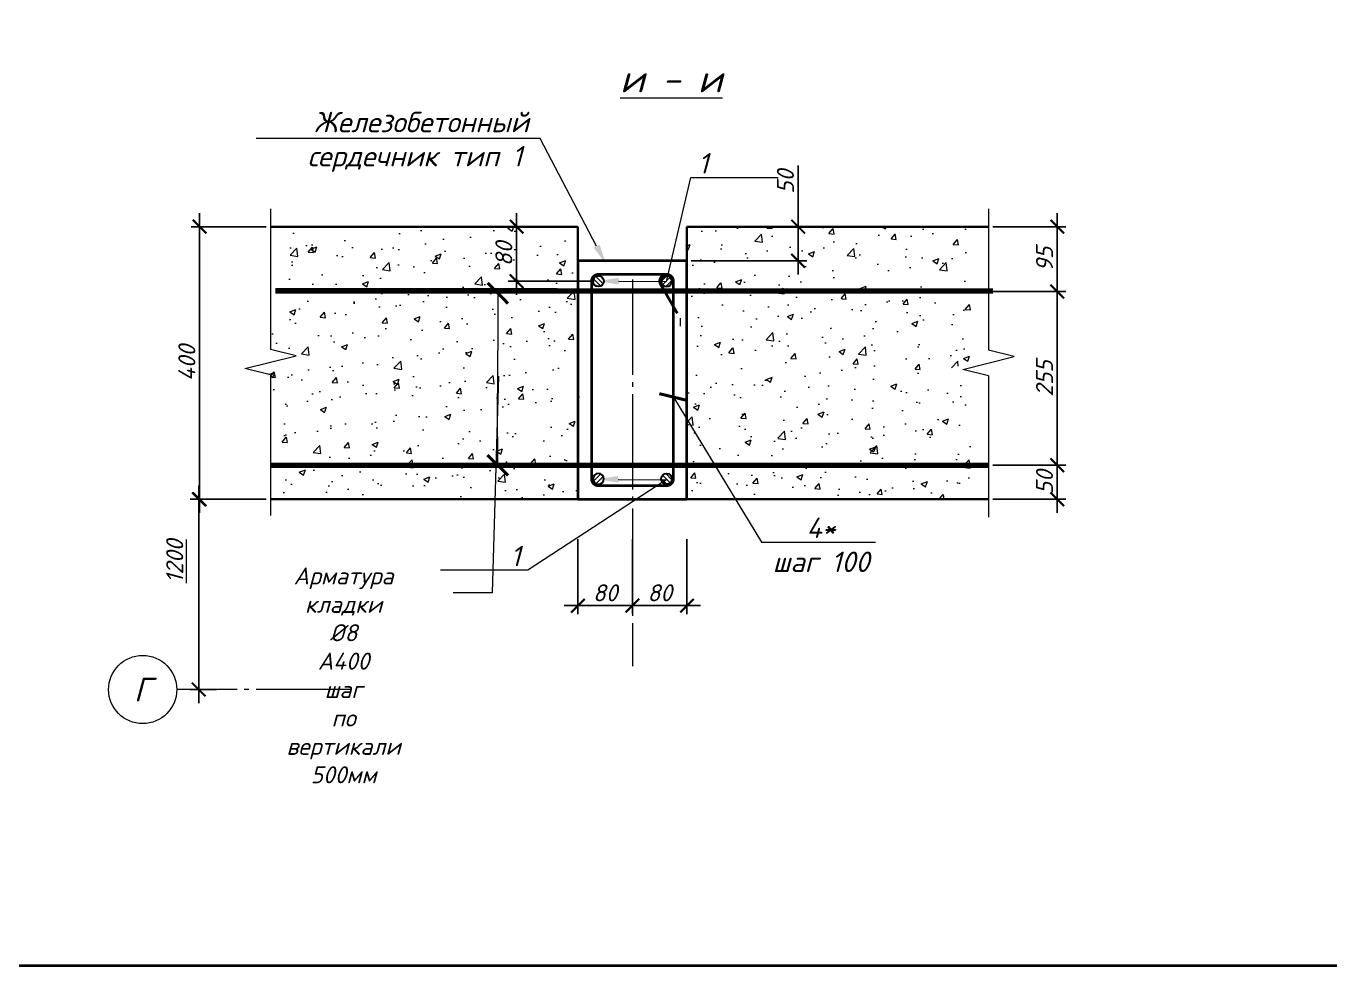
# Model space of a CAD drawing. Header units: millimetres. Extents: x -69292 to 68568, y 17750 to 120236.
# Drawn here: x 14688 to 16601, y 37576 to 38955 of the extents above; entities that cross this region are included whole.
import ezdxf
from ezdxf import colors
from ezdxf.entities.mleader import LeaderData, LeaderLine
from ezdxf.enums import TextEntityAlignment as Align
from ezdxf.math import Vec2, Vec3

# ---------------------------------------------------------------- set-up
doc = ezdxf.new("R2010")
doc.units = ezdxf.units.MM
doc.header["$PDMODE"] = 3
doc.linetypes.add('GOST2.303 5', pattern=[24, 20, -1.5, 1, -1.5])
doc.layers.get('0').update_dxf_attribs({"lineweight": 5})
doc.layers.get('Defpoints').update_dxf_attribs({"lineweight": 0})
doc.layers.add('#Hatch', color=7, linetype='Continuous', lineweight=5, true_color=0x525252)
for name, color, linetype, lineweight in [('#Арматура', 152, 'Continuous', 30), ('#Бетон разрез', 22, 'Continuous', 40), ('#Выноски', 7, 'Continuous', 15), ('#Газобетон', 152, 'Continuous', 35), ('#Оси', 7, 'Continuous', 9), ('k_ Каркасы', 66, 'Continuous', 0), ('k_ Размеры', 7, 'Continuous', 15)]:
    doc.layers.add(name, color=color, linetype=linetype, lineweight=lineweight)
doc.styles.add('GOST 2.304', font='isocpeui.ttf')
doc.styles.add('STEP PR', font='isocpeui.ttf')
doc.dimstyles.new('SPDS', dxfattribs={"dimscale": 10, "dimtxt": 2.5, "dimasz": 2, "dimexe": 1.25, "dimexo": 0.625, "dimtad": 1, "dimdec": 0, "dimrnd": 0.001, "dimtxsty": 'STEP PR', "dimblk": 'ARCHTICK', "dimcen": 2.5, "dimdle": 2, "dimclrd": 256, "dimclre": 256, "dimclrt": 7, "dimadec": 0, "dimazin": 2, "dimtfac": 0.75, "dimtdec": 0, "dimtmove": 1, "dimatfit": 3, "dimfxl": 1, "dimtolj": 1, "dimarcsym": 1})

# ---------------------------------------------------------------- blocks, each defined once
blk = doc.blocks.new('*U178')
at = {"color": 0, "linetype": 'ByBlock', "lineweight": -2}
for p, q in [((6.875, 0), (7.188, 1.25)), ((7.188, 1.25), (7.813, -1.25)), ((6.875, 0), (0, 0)), ((7.813, -1.25), (8.125, 0)), ((15.001, 0), (8.125, 0))]:
    blk.add_line(p, q, dxfattribs=at)
blk = doc.blocks.new('*U179')
at = {"color": 0, "linetype": 'ByBlock', "lineweight": -2}
for p, q in [((6.917, 0), (7.229, 1.25)), ((7.229, 1.25), (7.854, -1.25)), ((6.917, 0), (0, 0)), ((7.854, -1.25), (8.167, 0)), ((15.083, 0), (8.167, 0))]:
    blk.add_line(p, q, dxfattribs=at)
blk = doc.blocks.new('*U6')
at = {"layer": '#Арматура', "lineweight": 0}
h = blk.add_hatch(dxfattribs=at)
h.set_pattern_fill('ANSI31', scale=1.6)
edge = h.paths.add_edge_path()
edge.add_arc((0, 8), 8, 0, 360)
blk.add_circle((0, 8), 8)
blk = doc.blocks.new('_ArchTick')
at = {"color": 0, "linetype": 'ByBlock', "const_width": 0.15}
blk.add_lwpolyline([(-0.5, -0.5), (0.5, 0.5)], dxfattribs=at)
blk = doc.blocks.new('*D180')
at = {"layer": 'Defpoints', "color": 0, "transparency": 16777216}
for p in [(16099.7, 38310.6), (16200.6, 38310.6), (16099.7, 38260.6)]:
    blk.add_point(p, dxfattribs=at)
at = {"layer": 'k_ Размеры', "lineweight": -2, "transparency": 16777216}
for p, q in [((16200.6, 38240.6), (16200.6, 38330.6)), ((16105.9, 38310.6), (16213.1, 38310.6)), ((16105.9, 38260.6), (16213.1, 38260.6))]:
    blk.add_line(p, q, dxfattribs=at)
at = {"layer": 'k_ Размеры', "lineweight": -2, "transparency": 16777216, "xscale": 20, "yscale": 20, "zscale": 20}
for p, rotation in [((16200.6, 38310.6), 90), ((16200.6, 38260.6), 270)]:
    blk.add_blockref('_ArchTick', p, dxfattribs=dict(at, rotation=rotation))
at = {"layer": 'k_ Размеры', "color": 7, "transparency": 16777216, "insert": (16181.8, 38285.6), "char_height": 25, "attachment_point": 5, "rotation": 90, "style": 'STEP PR'}
blk.add_mtext('\\A1;50', dxfattribs=at)
blk = doc.blocks.new('*D181')
at = {"layer": 'Defpoints', "color": 0, "transparency": 16777216}
for p in [(16099.7, 38565.3), (16200.6, 38565.3), (16099.7, 38310.6)]:
    blk.add_point(p, dxfattribs=at)
at = {"layer": 'k_ Размеры', "lineweight": -2, "transparency": 16777216}
for p, q in [((16200.6, 38290.6), (16200.6, 38585.3)), ((16105.9, 38565.3), (16213.1, 38565.3)), ((16105.9, 38310.6), (16213.1, 38310.6))]:
    blk.add_line(p, q, dxfattribs=at)
at = {"layer": 'k_ Размеры', "lineweight": -2, "transparency": 16777216, "xscale": 20, "yscale": 20, "zscale": 20}
for p, rotation in [((16200.6, 38565.3), 90), ((16200.6, 38310.6), 270)]:
    blk.add_blockref('_ArchTick', p, dxfattribs=dict(at, rotation=rotation))
at = {"layer": 'k_ Размеры', "color": 7, "transparency": 16777216, "insert": (16181.8, 38437.9), "char_height": 25, "attachment_point": 5, "rotation": 90, "style": 'STEP PR'}
blk.add_mtext('\\A1;255', dxfattribs=at)
blk = doc.blocks.new('*D182')
at = {"layer": 'Defpoints', "color": 0, "transparency": 16777216}
for p in [(16099.7, 38660.6), (16200.6, 38660.6), (16099.7, 38565.3)]:
    blk.add_point(p, dxfattribs=at)
at = {"layer": 'k_ Размеры', "lineweight": -2, "transparency": 16777216}
for p, q in [((16200.6, 38545.3), (16200.6, 38680.6)), ((16105.9, 38660.6), (16213.1, 38660.6)), ((16105.9, 38565.3), (16213.1, 38565.3))]:
    blk.add_line(p, q, dxfattribs=at)
at = {"layer": 'k_ Размеры', "lineweight": -2, "transparency": 16777216, "xscale": 20, "yscale": 20, "zscale": 20}
for p, rotation in [((16200.6, 38660.6), 90), ((16200.6, 38565.3), 270)]:
    blk.add_blockref('_ArchTick', p, dxfattribs=dict(at, rotation=rotation))
at = {"layer": 'k_ Размеры', "color": 7, "transparency": 16777216, "insert": (16181.8, 38612.9), "char_height": 25, "attachment_point": 5, "rotation": 90, "style": 'STEP PR'}
blk.add_mtext('\\A1;95', dxfattribs=at)
blk = doc.blocks.new('*D183')
at = {"layer": 'Defpoints', "color": 0, "transparency": 16777216}
for p in [(15820.5, 38660.6), (15827.7, 38660.6), (15657.4, 38610.6)]:
    blk.add_point(p, dxfattribs=at)
at = {"layer": 'k_ Размеры', "lineweight": -2, "transparency": 16777216}
for p, q in [((15820.5, 38750.2), (15820.5, 38660.6)), ((15820.5, 38590.6), (15820.5, 38680.6)), ((15821.4, 38660.6), (15808, 38660.6)), ((15663.7, 38610.6), (15833, 38610.6))]:
    blk.add_line(p, q, dxfattribs=at)
at = {"layer": 'k_ Размеры', "lineweight": -2, "transparency": 16777216, "xscale": 20, "yscale": 20, "zscale": 20}
for p, rotation in [((15820.5, 38660.6), 90), ((15820.5, 38610.6), 270)]:
    blk.add_blockref('_ArchTick', p, dxfattribs=dict(at, rotation=rotation))
at = {"layer": 'k_ Размеры', "color": 7, "transparency": 16777216, "insert": (15801.8, 38726.5), "char_height": 25, "attachment_point": 5, "rotation": 90, "style": 'STEP PR'}
blk.add_mtext('\\A1;50', dxfattribs=at)
blk = doc.blocks.new('_None')
blk = doc.blocks.new('*D190')
at = {"layer": 'Defpoints', "color": 0, "transparency": 16777216}
for p in [(14941.2, 38260.6), (15046.4, 38260.6), (14973.7, 37981.5)]:
    blk.add_point(p, dxfattribs=at)
at = {"layer": 'k_ Размеры', "lineweight": -2, "transparency": 16777216}
for p, q in [((14941.2, 37961.5), (14941.2, 38280.6)), ((15040.1, 38260.6), (14928.7, 38260.6)), ((14967.4, 37981.5), (14928.7, 37981.5))]:
    blk.add_line(p, q, dxfattribs=at)
at = {"layer": 'k_ Размеры', "lineweight": -2, "transparency": 16777216, "xscale": 20, "yscale": 20, "zscale": 20}
for p, rotation in [((14941.2, 38260.6), 90), ((14941.2, 37981.5), 270)]:
    blk.add_blockref('_ArchTick', p, dxfattribs=dict(at, rotation=rotation))
at = {"layer": 'k_ Размеры', "color": 7, "transparency": 16777216, "insert": (14905.9, 38169.5), "char_height": 25, "attachment_point": 5, "rotation": 90, "style": 'STEP PR'}
blk.add_mtext('\\A1;\\L1200\\P', dxfattribs=at)
blk = doc.blocks.new('*D329')
at = {"layer": 'Defpoints', "color": 0, "transparency": 16777216}
for p in [(15497.4, 38208.4), (15577.4, 38146.4), (15577.4, 38104.6)]:
    blk.add_point(p, dxfattribs=at)
at = {"layer": 'k_ Размеры', "lineweight": -2, "transparency": 16777216}
for p, q in [((15497.4, 38202.2), (15497.4, 38092.1)), ((15577.4, 38140.1), (15577.4, 38092.1)), ((15477.4, 38104.6), (15597.4, 38104.6))]:
    blk.add_line(p, q, dxfattribs=at)
at = {"layer": 'k_ Размеры', "lineweight": -2, "transparency": 16777216, "xscale": 20, "yscale": 20, "zscale": 20, "rotation": 180}
blk.add_blockref('_ArchTick', (15497.4, 38104.6), dxfattribs=at)
at = {"layer": 'k_ Размеры', "lineweight": -2, "transparency": 16777216, "xscale": 20, "yscale": 20, "zscale": 20}
blk.add_blockref('_ArchTick', (15577.4, 38104.6), dxfattribs=at)
at = {"layer": 'k_ Размеры', "color": 7, "transparency": 16777216, "insert": (15537.4, 38123.4), "char_height": 25, "attachment_point": 5, "style": 'STEP PR'}
blk.add_mtext('\\A1;80', dxfattribs=at)
blk = doc.blocks.new('*D330')
at = {"layer": 'Defpoints', "color": 0, "transparency": 16777216}
for p in [(15577.4, 38208.4), (15657.4, 38208.4), (15657.4, 38104.6)]:
    blk.add_point(p, dxfattribs=at)
at = {"layer": 'k_ Размеры', "lineweight": -2, "transparency": 16777216}
for p, q in [((15577.4, 38202.2), (15577.4, 38092.1)), ((15657.4, 38202.2), (15657.4, 38092.1)), ((15557.4, 38104.6), (15677.4, 38104.6))]:
    blk.add_line(p, q, dxfattribs=at)
at = {"layer": 'k_ Размеры', "lineweight": -2, "transparency": 16777216, "xscale": 20, "yscale": 20, "zscale": 20, "rotation": 180}
blk.add_blockref('_ArchTick', (15577.4, 38104.6), dxfattribs=at)
at = {"layer": 'k_ Размеры', "lineweight": -2, "transparency": 16777216, "xscale": 20, "yscale": 20, "zscale": 20}
blk.add_blockref('_ArchTick', (15657.4, 38104.6), dxfattribs=at)
at = {"layer": 'k_ Размеры', "color": 7, "transparency": 16777216, "insert": (15617.4, 38123.4), "char_height": 25, "attachment_point": 5, "style": 'STEP PR'}
blk.add_mtext('\\A1;80', dxfattribs=at)
blk = doc.blocks.new('*D332')
at = {"layer": 'Defpoints', "color": 0, "transparency": 16777216}
for p in [(15046.4, 38660.6), (14942.4, 38260.6), (15046.4, 38260.6)]:
    blk.add_point(p, dxfattribs=at)
at = {"layer": 'k_ Размеры', "lineweight": -2, "transparency": 16777216}
for p, q in [((14942.4, 38680.6), (14942.4, 38240.6)), ((15040.1, 38660.6), (14929.9, 38660.6)), ((15040.1, 38260.6), (14929.9, 38260.6))]:
    blk.add_line(p, q, dxfattribs=at)
at = {"layer": 'k_ Размеры', "lineweight": -2, "transparency": 16777216, "xscale": 20, "yscale": 20, "zscale": 20}
for p, rotation in [((14942.4, 38660.6), 90), ((14942.4, 38260.6), 270)]:
    blk.add_blockref('_ArchTick', p, dxfattribs=dict(at, rotation=rotation))
at = {"layer": 'k_ Размеры', "color": 7, "transparency": 16777216, "insert": (14923.7, 38460.6), "char_height": 25, "attachment_point": 5, "rotation": 90, "style": 'STEP PR'}
blk.add_mtext('\\A1;400', dxfattribs=at)
blk = doc.blocks.new('*D487')
at = {"layer": 'Defpoints', "lineweight": -2, "transparency": 16777216}
for p, q in [((15407.5, 38680.6), (15407.5, 38560.6)), ((15491.2, 38660.6), (15395, 38660.6)), ((15521.2, 38580.6), (15395, 38580.6))]:
    blk.add_line(p, q, dxfattribs=at)
at = {"layer": 'Defpoints', "color": 0, "transparency": 16777216}
for p in [(15497.4, 38660.6), (15407.5, 38580.6), (15527.4, 38580.6)]:
    blk.add_point(p, dxfattribs=at)
at = {"layer": 'Defpoints', "lineweight": -2, "transparency": 16777216, "xscale": 20, "yscale": 20, "zscale": 20}
for p, rotation in [((15407.5, 38660.6), 90), ((15407.5, 38580.6), 270)]:
    blk.add_blockref('_ArchTick', p, dxfattribs=dict(at, rotation=rotation))
at = {"layer": 'Defpoints', "color": 7, "transparency": 16777216, "insert": (15388.7, 38620.6), "char_height": 25, "attachment_point": 5, "rotation": 90, "style": 'STEP PR'}
blk.add_mtext('\\A1;80', dxfattribs=at)

msp = doc.modelspace()

# ---------------------------------------------------------------- hatches: boundary and pattern name
at = {"layer": '#Hatch'}
h = msp.add_hatch(dxfattribs=at)
h.set_pattern_fill('AR-CONC', color=256, scale=0.5)
h.paths.add_polyline_path([(15497.4, 38566.4), (15497.4, 38566.3), (15497.4, 38660.6), (15046.4, 38660.6), (15046.4, 38480.6), (15083.9, 38471.2), (15008.9, 38452.5), (15046.4, 38443.1), (15046.4, 38262.5), (15500.3, 38262.5)])
h = msp.add_hatch(dxfattribs=at)
h.set_pattern_fill('AR-CONC', color=256, scale=0.5)
h.set_pattern_definition([(50, (375.996, -784.62), (91.09233, -7.96954), [9.525, -104.775]), (355, (376, -784.62), (-17.62171, 95.52842), [7.62, -83.8203]), (100.45144, (383.59, -785.28), (73.47062, 87.55888), [8.095, -89.04512]), (46.1842, (376, -759.22), (135.53952, -21.02116), [14.2875, -157.1625]), (96.63556, (387.29, -760.97), (118.70207, 123.71306), [12.1425, -133.5678]), (351.18415, (376, -759.22), (118.70207, 123.71306), [11.43, -125.72987]), (21, (388.696, -765.57), (75.8072, -51.1326), [9.525, -104.775]), (326, (388.7, -765.57), (30.90101, 92.09398), [7.62, -83.82]), (71.45144, (395.01, -769.83), (106.70821, 40.96138), [8.095, -89.04497]), (37.5, (375.996, -784.618), (1.544302, 42.27752), [0, -82.804, 0, -85.09, 0, -84.1375]), (7.5, (375.996, -784.62), (33.40983, 50.090287), [0, -48.514, 0, -80.899, 0, -32.0675]), (327.5, (347.675, -784.618), (67.795298, -2.864372), [0, -31.75, 0, -99.06, 0, -131.445]), (317.5, (334.975, -784.62), (74.06459, 12.713246), [0, -41.275, 0, -65.786, 0, -93.345])])
h.paths.add_polyline_path([(15655.6, 38260.6), (15655.6, 38660.6), (16073.1, 38660.6), (16073.1, 38479.3), (16110.6, 38470), (16035.6, 38451.2), (16073.1, 38441.8), (16073.1, 38260.6)])

# ---------------------------------------------------------------- linework, layer by layer
at = {"layer": '#Арматура', "const_width": 8}
for points in [[(15053.6, 38566.5), (16106.5, 38566.2)], [(15046.4, 38310.6), (16099.7, 38310.6)]]:
    msp.add_lwpolyline(points, dxfattribs=at)
at = {"layer": '#Бетон разрез'}
msp.add_lwpolyline([(15497.4, 38610.6), (15497.4, 38260.6), (15657.4, 38260.6), (15657.4, 38610.6)], close=True, dxfattribs=at)
at = {"layer": '#Газобетон'}
for points in [[(15497.4, 38660.6), (15046.4, 38660.6)], [(15497.4, 38260.6), (15497.4, 38660.6)], [(15657.4, 38660.6), (16099.7, 38660.6)], [(15657.4, 38260.6), (15657.4, 38660.6)], [(15497.4, 38260.6), (15046.4, 38260.6)], [(15657.4, 38260.6), (16099.7, 38260.6)]]:
    msp.add_lwpolyline(points, dxfattribs=at)
at = {"layer": '#Оси', "linetype": 'GOST2.303 5', "ltscale": 7}
for points in [[(15577.4, 38583), (15577.4, 38016)], [(15165.3, 37981.5), (15165.3, 37981.5), (14908.9, 37981.5)]]:
    msp.add_lwpolyline(points, dxfattribs=at)
at = {"layer": '#Оси', "linetype": 'Continuous', "ltscale": 100}
msp.add_circle((14858.9, 37981.5), 50, dxfattribs=at)
at = {"color": 3, "lineweight": 40}
msp.add_lwpolyline([(13722.6, 44882.4), (24318.1, 44882.4), (24318.1, 37576), (13722.6, 37576)], close=True, dxfattribs=at)
msp.add_lwpolyline([(15647.4, 38526.6), (15647.4, 38514.6)])
at = {"layer": 'k_ Каркасы', "const_width": 4}
msp.add_lwpolyline([(15627.4, 38590.6), (15527.4, 38590.6, 0.414214), (15517.4, 38580.6), (15517.4, 38290.6, 0.414214), (15527.4, 38280.6), (15627.4, 38280.6, 0.414214), (15637.4, 38290.6), (15637.4, 38580.6, 0.414214), (15627.4, 38590.6, 0.414214), (15617.4, 38580.6, 0.098491), (15618.2, 38576.8), (15643.2, 38533.5)], format="xyb", dxfattribs=at)

# ---------------------------------------------------------------- block references
at = {"layer": '#Арматура'}
for p, rotation in [((15535.4, 38580.6), 90.00000000000004), ((15619.4, 38290.6), 270)]:
    msp.add_blockref('*U6', p, dxfattribs=dict(at, rotation=rotation))
at = {"layer": '#Арматура', "xscale": -1}
for p, rotation in [((15619.4, 38580.6), 270), ((15535.4, 38290.6), 90)]:
    msp.add_blockref('*U6', p, dxfattribs=dict(at, rotation=rotation))
at = {"xscale": -30, "yscale": -30, "zscale": -30, "rotation": 270}
for name, p in [('*U178', (15046.4, 38236.8)), ('*U179', (16099.7, 38234.3))]:
    msp.add_blockref(name, p, dxfattribs=at)

# ---------------------------------------------------------------- texts
at = {"layer": '#Оси', "linetype": 'Continuous', "ltscale": 100, "style": 'GOST 2.304'}
msp.add_text('Г', height=35, dxfattribs=at).set_placement((14858.9, 37981.5), align=Align.MIDDLE_CENTER)

# ---------------------------------------------------------------- dimensions: what is measured, and where the dimension line sits
at = {"layer": 'Defpoints'}
dim = msp.add_linear_dim(base=(15407.5, 38580.6), p1=(15497.4, 38660.6), p2=(15527.4, 38580.6), angle=90, dimstyle='SPDS', dxfattribs=at)
dim.commit()
dim.dimension.update_dxf_attribs({"geometry": '*D487', "text_midpoint": (15388.7, 38620.6)})
at = {"layer": 'k_ Размеры'}
dim = msp.add_linear_dim(base=(15820.5, 38660.6), p1=(15657.4, 38610.6), p2=(15827.7, 38660.6), angle=90, dimstyle='SPDS', dxfattribs=at)
dim.commit()
dim.dimension.update_dxf_attribs({"geometry": '*D183', "text_midpoint": (15839, 38726.5), "dimtype": 160})
for base, p1, p2, angle, picture, middle in [((14942.4, 38260.6), (15046.4, 38660.6), (15046.4, 38260.6), 90, '*D332', (14923.7, 38460.6)), ((16200.6, 38660.6), (16099.7, 38565.3), (16099.7, 38660.6), 270, '*D182', (16181.8, 38612.9)), ((16200.6, 38565.3), (16099.7, 38310.6), (16099.7, 38565.3), 270, '*D181', (16181.8, 38437.9)), ((16200.6, 38310.6), (16099.7, 38260.6), (16099.7, 38310.6), 90, '*D180', (16181.8, 38285.6))]:
    dim = msp.add_linear_dim(base=base, p1=p1, p2=p2, angle=angle, dimstyle='SPDS', dxfattribs=at)
    dim.commit()
    dim.dimension.update_dxf_attribs({"geometry": picture, "text_midpoint": middle})
dim = msp.add_linear_dim(base=(14941.2, 38260.6), p1=(14973.7, 37981.5), p2=(15046.4, 38260.6), angle=270, text='%%U1200\\P', dimstyle='SPDS', dxfattribs=at)
dim.commit()
dim.dimension.update_dxf_attribs({"geometry": '*D190', "text_midpoint": (14927.2, 38169.5), "dimtype": 160})
for base, p1, p2, picture, middle in [((15577.4, 38104.6), (15497.4, 38208.4), (15577.4, 38146.4), '*D329', (15537.4, 38123.4)), ((15657.4, 38104.6), (15577.4, 38208.4), (15657.4, 38208.4), '*D330', (15617.4, 38123.4))]:
    dim = msp.add_linear_dim(base=base, p1=p1, p2=p2, dimstyle='SPDS', dxfattribs=at)
    dim.commit()
    dim.dimension.update_dxf_attribs({"geometry": picture, "text_midpoint": middle})

# ---------------------------------------------------------------- leaders
at = {"layer": '#Выноски'}
ml = msp.add_multileader_mtext('Standard', dxfattribs=at)
ml.set_content('\\A1; Железобетонный \\Pсердечник тип 1        ', color=256, style='STEP PR')
ml.set_leader_properties(color=256, linetype='ByLayer', lineweight=-1)
ml.build(insert=Vec2(0, 0))
ml.multileader.update_dxf_attribs({"text_left_attachment_type": 6, "text_right_attachment_type": 6, "dogleg_length": 0, "arrow_head_size": 30, "scale": 0.1})
ctx = ml.context
ctx.base_point, ctx.scale, ctx.char_height, ctx.arrow_head_size, ctx.landing_gap_size, ctx.plane_origin = Vec3(15074.7, 38790.1), 0.1, 30, 30, 12.5, Vec3(18698.3, 36898.5)
ctx.left_attachment, ctx.right_attachment, ctx.text_align_type = 6, 6, 1
notes = []
notes.append((ctx, [(1, (1, 1, 0), (15442, 38790.1), (-1, 0), 0, [(3, [(15538.8, 38605.4)], 0, [])])]))
ctx.mtext.insert, ctx.mtext.rotation, ctx.mtext.alignment, ctx.mtext.flow_direction = Vec3(15258.3, 38829.1), 6.283185, 2, 5
ml = msp.add_multileader_mtext('Standard', dxfattribs=at)
ml.set_content('\\A1;1          ', color=256, style='STEP PR')
ml.set_leader_properties(color=256, linetype='ByLayer', lineweight=-1)
ml.build(insert=Vec2(0, 0))
ml.multileader.update_dxf_attribs({"text_left_attachment_type": 6, "text_right_attachment_type": 6, "dogleg_length": 0, "arrow_head_size": 30, "scale": 0.1})
ctx = ml.context
ctx.base_point, ctx.scale, ctx.char_height, ctx.arrow_head_size, ctx.landing_gap_size, ctx.plane_origin = Vec3(15663.2, 38732.6), 0.1, 30, 30, 12.5, Vec3(18404.1, 37448.6)
ctx.left_attachment, ctx.right_attachment, ctx.text_align_type = 6, 6, 1
notes.append((ctx, [(0, (1, 1, 0), (15663.2, 38732.6), (1, 0), 0, [(3, [(15527.1, 38580.7), (15627.3, 38580.4)], 0, [])])]))
ctx.mtext.insert, ctx.mtext.rotation, ctx.mtext.alignment, ctx.mtext.flow_direction = Vec3(15681.2, 38768.6), 6.283185, 2, 5
ml = msp.add_multileader_mtext('Standard', dxfattribs=at)
ml.set_content('{\\H0.83333x; }', color=256, style='STEP PR')
ml.set_leader_properties(color=256, linetype='ByLayer', lineweight=-1)
ml.set_arrow_properties(name='ARCHTICK')
ml.build(insert=Vec2(0, 0))
ml.multileader.update_dxf_attribs({"text_left_attachment_type": 6, "text_right_attachment_type": 6, "dogleg_length": 0, "arrow_head_size": 30, "scale": 0.1})
ctx = ml.context
ctx.base_point, ctx.scale, ctx.char_height, ctx.arrow_head_size, ctx.landing_gap_size, ctx.plane_origin, ctx.plane_x_axis, ctx.plane_y_axis = Vec3(15379.2, 38394.3), 0.1, 30, 30, 12.5, Vec3(16824, 35532.3), Vec3(0, 1), Vec3(-1, 0)
ctx.left_attachment, ctx.right_attachment, ctx.text_align_type = 6, 6, 1
notes.append((ctx, [(2, (1, 1, 0), (15379.2, 38394.3), (0, 1), 0, [(1, [(15379.8, 38563)], 0, []), (0, [(15379.8, 38310.6)], 0, [])])]))
ctx.mtext.insert, ctx.mtext.text_direction, ctx.mtext.rotation, ctx.mtext.alignment, ctx.mtext.flow_direction = Vec3(15349.2, 38414.5), Vec3(0, 1), 1.570796, 2, 5
ml = msp.add_multileader_mtext('Standard', dxfattribs=at)
ml.set_content('{\\H0.83333x;Арматура кладки\\P%%C8 А400 \\Pшаг по вертикали 500мм}', color=256, style='STEP PR')
ml.set_leader_properties(color=256, linetype='ByLayer', lineweight=-1)
ml.set_arrow_properties(name='NONE')
ml.build(insert=Vec2(0, 0))
ml.multileader.update_dxf_attribs({"text_left_attachment_type": 6, "text_right_attachment_type": 6, "dogleg_length": 0, "arrow_head_size": 30, "scale": 0.1})
ctx = ml.context
ctx.base_point, ctx.scale, ctx.char_height, ctx.arrow_head_size, ctx.landing_gap_size, ctx.plane_origin = Vec3(14935.5, 38123.2), 0.1, 30, 30, 12.5, Vec3(17140.6, 37655.2)
ctx.left_attachment, ctx.right_attachment, ctx.text_align_type = 6, 6, 1
notes.append((ctx, [(1, (1, 1, 0), (15371.7, 38123.2), (-1, 0), 0, [(1, [(15380.7, 38441.3)], 0, [])])]))
ctx.mtext.insert, ctx.mtext.rotation, ctx.mtext.width, ctx.mtext.defined_height, ctx.mtext.alignment, ctx.mtext.flow_direction = Vec3(15153.6, 38160.7), 6.283185, 445.167, 220, 2, 5
ml = msp.add_multileader_mtext('Standard', dxfattribs=at)
ml.set_content('\\A1;4*\\Pшаг 100', color=256, style='STEP PR')
ml.set_leader_properties(color=256, linetype='ByLayer', lineweight=-1)
ml.set_arrow_properties(name='ARCHTICK')
ml.build(insert=Vec2(0, 0))
ml.multileader.update_dxf_attribs({"text_left_attachment_type": 6, "text_right_attachment_type": 6, "dogleg_length": 0, "arrow_head_size": 30, "scale": 0.1})
ctx = ml.context
ctx.base_point, ctx.scale, ctx.char_height, ctx.arrow_head_size, ctx.landing_gap_size, ctx.plane_origin = Vec3(15766.7, 38197.9), 0.1, 30, 30, 12.5, Vec3(16492, 37549.7)
ctx.left_attachment, ctx.right_attachment, ctx.text_align_type = 6, 6, 1
notes.append((ctx, [(0, (1, 1, 0), (15766.7, 38197.9), (1, 0), 0, [(1, [(15637.4, 38410.6)], 0, [])])]))
ctx.mtext.insert, ctx.mtext.rotation, ctx.mtext.alignment, ctx.mtext.flow_direction = Vec3(15854, 38233.9), 6.283185, 2, 5
ml = msp.add_multileader_mtext('Standard', dxfattribs=at)
ml.set_content('\\A1;1          ', color=256, style='STEP PR')
ml.set_leader_properties(color=256, linetype='ByLayer', lineweight=-1)
ml.build(insert=Vec2(0, 0))
ml.multileader.update_dxf_attribs({"text_left_attachment_type": 6, "text_right_attachment_type": 6, "dogleg_length": 0, "arrow_head_size": 30, "scale": 0.1})
ctx = ml.context
ctx.base_point, ctx.scale, ctx.char_height, ctx.arrow_head_size, ctx.landing_gap_size, ctx.plane_origin = Vec3(15387.9, 38156.4), 0.1, 30, 30, 12.5, Vec3(18368.5, 36992.9)
ctx.left_attachment, ctx.right_attachment, ctx.text_align_type = 6, 6, 1
notes.append((ctx, [(1, (1, 1, 0), (15423.7, 38156.4), (-1, 0), 0, [(3, [(15526.5, 38290.2), (15626.9, 38289.2)], 0, [])])]))
ctx.mtext.insert, ctx.mtext.rotation, ctx.mtext.defined_height, ctx.mtext.alignment, ctx.mtext.flow_direction = Vec3(15405.8, 38192.4), 6.283185, 70.1, 2, 5
for ctx, leaders in notes:
    for number, flags, end, landing, length, lines in leaders:
        leader = LeaderData()
        leader.index, (leader.has_last_leader_line, leader.has_dogleg_vector, leader.attachment_direction) = number, flags
        leader.last_leader_point, leader.dogleg_vector, leader.dogleg_length = Vec3(end), Vec3(landing), length
        for number, points, colour, breaks in lines:
            line = LeaderLine()
            line.index, line.vertices, line.color, line.breaks = number, Vec3.list(points), colors.encode_raw_color(colour), breaks
            leader.lines.append(line)
        ctx.leaders.append(leader)

# ---------------------------------------------------------------- next in the draw order: texts
at = {"layer": '#Выноски', "insert": (15634.2, 38897.7), "char_height": 30, "width": 451.659, "attachment_point": 2, "style": 'STEP PR', "bg_fill": 2}
msp.add_mtext('{\\H1.3333x;\\Lи - и\\l }', dxfattribs=at)

doc.saveas('drawing.dxf')
